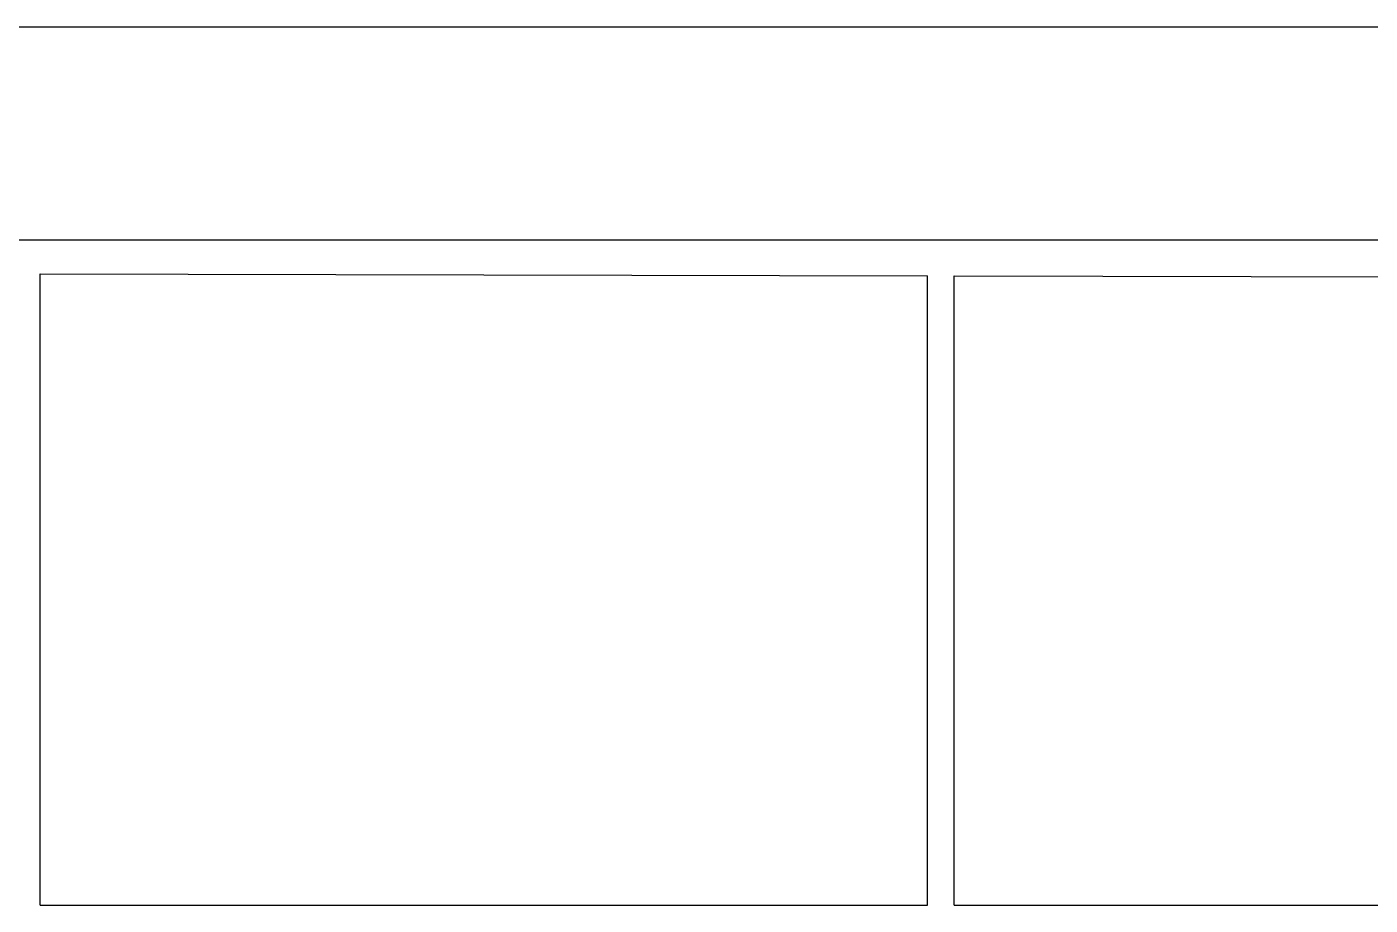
# Model space of a CAD drawing. Header units: millimetres. Extents: x 587797 to 2274247, y 1711 to 439204.
# Drawn here: x 991635 to 999203, y 287267 to 292217 of the extents above; entities that cross this region are included whole.
import ezdxf

# ---------------------------------------------------------------- set-up
doc = ezdxf.new("R2010")
doc.units = ezdxf.units.MM

msp = doc.modelspace()

# ---------------------------------------------------------------- linework, layer by layer
for p, q in [((971709.651, 292216.983, 442.155), (1042859.651, 292216.983, 442.155)), ((971709.651, 291016.983, 442.155), (1042859.651, 291016.983, 442.155)), ((991709.651, 290824.588, 442.155), (996709.651, 290813.989, 442.155)), ((991709.651, 287266.983, 442.155), (991709.651, 290824.588, 442.155)), ((996709.651, 287266.983, 442.155), (996709.651, 290813.989, 442.155)), ((996859.651, 290813.671, 442.155), (1006709.651, 290792.792, 442.155)), ((996859.651, 287266.983, 442.155), (996859.651, 290813.671, 442.155)), ((991709.651, 287266.983, 442.155), (996709.651, 287266.983, 442.155)), ((991709.651, 287266.983, 442.155), (996709.651, 287266.983, 442.155)), ((996859.651, 287266.983, 442.155), (1006709.651, 287266.983, 442.155)), ((996859.651, 287266.983, 442.155), (1006709.651, 287266.983, 442.155))]:
    msp.add_line(p, q)

doc.saveas('drawing.dxf')
